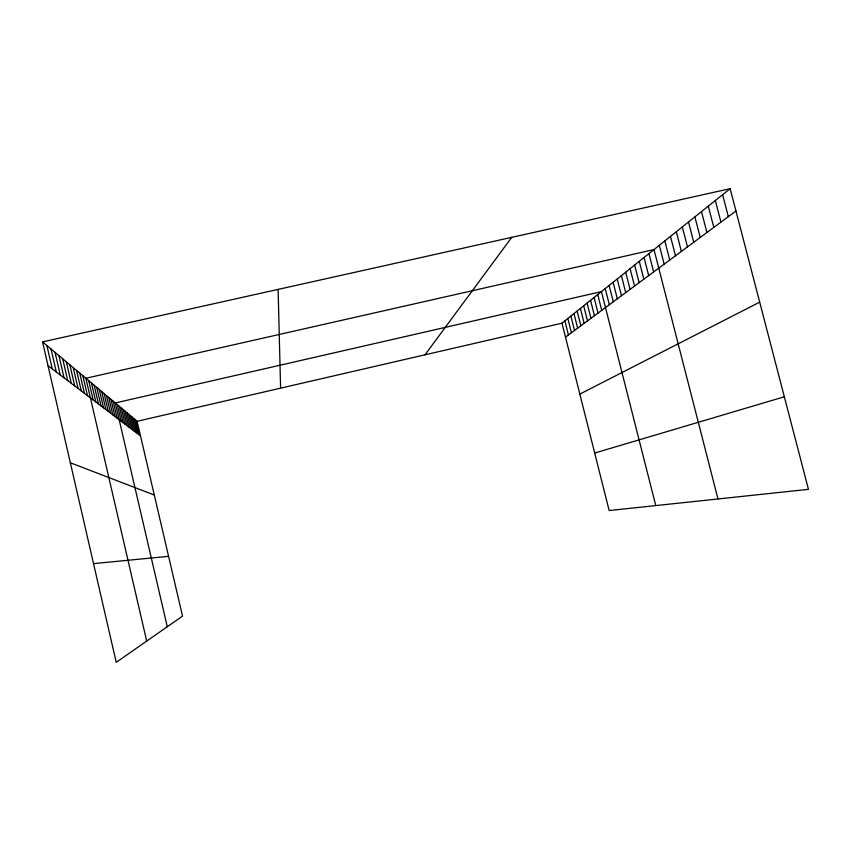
<?xml version="1.0" encoding="UTF-8"?>
<svg xmlns="http://www.w3.org/2000/svg" width="851" height="851" viewBox="0 0 851 851"><rect width="100%" height="100%" fill="white"/><g stroke="black" fill="none" stroke-linecap="round" stroke-linejoin="round"><path stroke-width="1.28" d="M425.011 354.803L511.738 237.344M561.968 323.178L730.137 188.677L808.45 489.336L609.167 510.547L561.968 323.178L137.096 421.288L42.55 341.889L730.137 188.677M565.49 337.166L735.955 211.016M579.829 394.098L759.688 302.148M594.679 453.051L784.335 396.779M93.536 563.617L168.583 556.341M70.346 462.774L154.297 495.027M48.018 365.685L140.489 435.829M722.616 194.688L728.328 216.665M715.34 200.506L720.946 222.122M708.298 206.133L713.819 227.398M701.49 211.58L706.915 232.514M694.895 216.856L700.224 237.461M688.502 221.973L693.746 242.248M682.311 226.919L687.47 246.896M676.311 231.727L681.374 251.407M670.482 236.387L675.471 255.779M664.822 240.907L669.737 260.023M659.334 245.301L664.163 264.14M717.978 498.963L653.993 249.577L85.866 378.269L146.691 641.101M648.951 253.598L653.653 271.926M644.058 257.523L648.685 275.596M639.282 261.342L643.845 279.181M634.633 265.055L639.133 282.66M630.112 268.671L634.548 286.064M625.698 272.203L630.08 289.372M621.4 275.639L625.719 292.595M617.209 278.99L621.475 295.733M613.114 282.266L617.326 298.807M609.125 285.457L613.284 301.797M605.231 288.574L609.337 304.711M655.77 505.579L601.434 291.616L115.279 402.959L167.285 626.751M597.721 294.584L601.721 310.349M594.094 297.478L598.04 313.072M590.551 300.318L594.455 315.732M587.084 303.084L590.945 318.327M583.701 305.796L587.509 320.87M580.393 308.445L584.158 323.348M577.148 311.03L580.871 325.773M573.978 313.572L577.659 328.156M570.883 316.051L574.521 330.475M567.84 318.476L571.447 332.752M564.873 320.848L568.436 334.986M137.096 421.288L182.529 616.135L116.225 662.323L42.55 341.889M135.5 419.947L138.926 434.638M133.862 418.564L137.33 433.425M132.192 417.16L135.692 432.191M130.48 415.724L134.022 430.914M128.735 414.256L132.309 429.617M126.937 412.756L130.554 428.298M125.108 411.214L128.767 426.936M123.235 409.639L126.937 425.543M121.321 408.033L125.054 424.128M119.353 406.384L123.14 422.67M117.342 404.693L121.172 421.171M113.162 401.183L117.087 418.075M110.992 399.364L114.97 416.469M108.768 397.502L112.789 414.82M106.492 395.587L110.566 413.129M104.152 393.619L108.279 411.395M101.748 391.598L105.928 409.608M99.28 389.524L103.514 407.778M96.748 387.396L101.035 405.895M94.142 385.216L98.482 403.97M91.461 382.961L95.865 401.98M88.706 380.652L93.174 399.938M82.855 375.738L87.451 395.598M79.76 373.132L84.419 393.3M76.558 370.451L81.292 390.928M73.26 367.685L78.069 388.481M69.856 364.824L74.739 385.95M66.335 361.866L71.293 383.344M62.708 358.814L67.74 380.642M58.942 355.654L64.059 377.855M55.06 352.399L60.261 374.972M51.039 349.016L56.326 371.983M46.869 345.517L52.251 368.887M278.117 289.393L280.596 388.152"/></g></svg>
